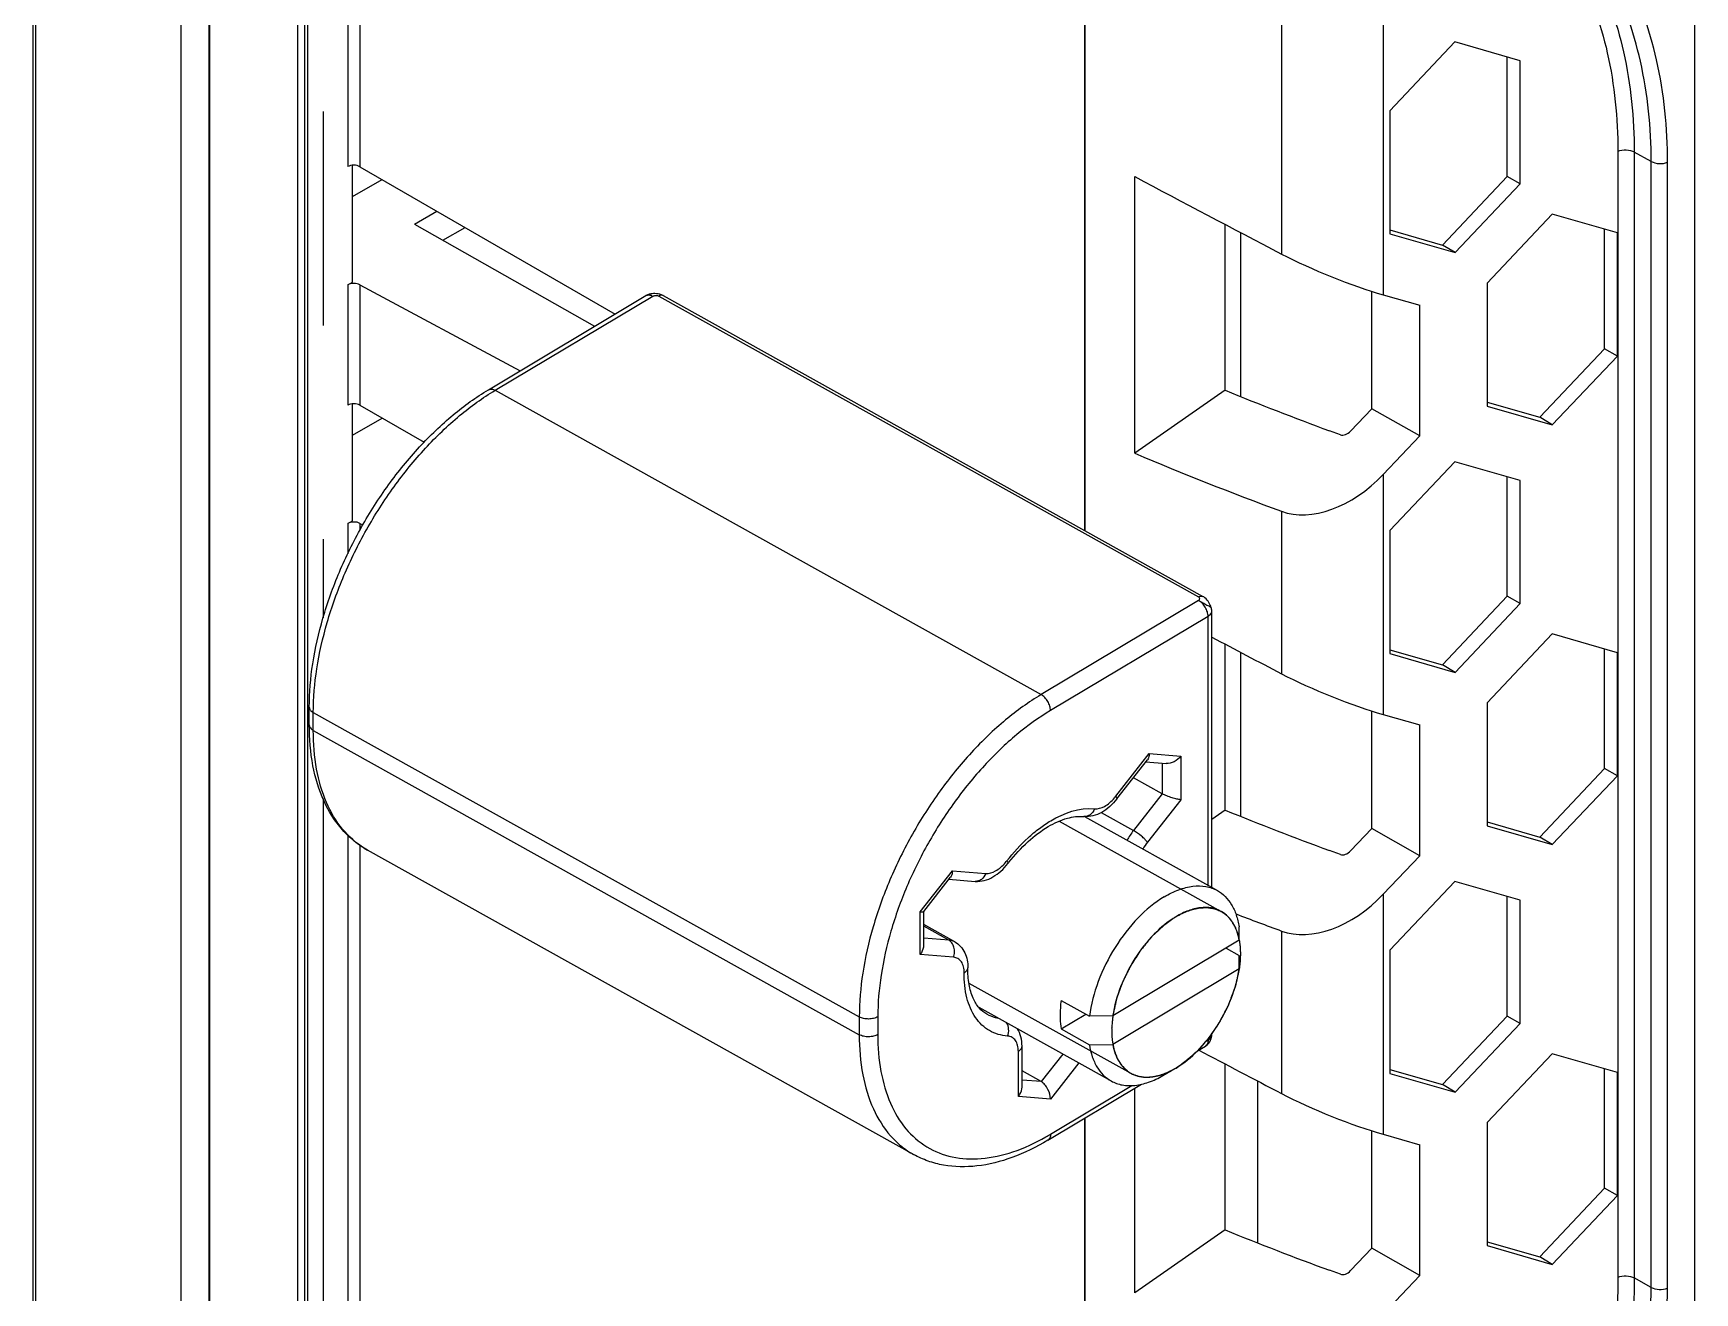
# Model space of a CAD drawing. Header units: millimetres. Extents: x 0 to 594, y 0 to 420.
# Drawn here: x 337.32 to 356.36, y 18.89 to 33.33 of the extents above; entities that cross this region are included whole.
import ezdxf

# ---------------------------------------------------------------- set-up
doc = ezdxf.new("R2010")
doc.units = ezdxf.units.MM
doc.header["$LTSCALE"] = 32.67
doc.linetypes.add('CENTER', pattern=[0.6, 0.375, -0.075, 0.075, -0.075])
doc.layers.get('0').update_dxf_attribs({"linetype": 'CONTINUOUS'})
for name, color, linetype in [('AUSFORMSCHRAEGEN', 7, 'CONTINUOUS'), ('KURVEN', 7, 'CONTINUOUS'), ('RUNDUNGEN', 7, 'CONTINUOUS')]:
    doc.layers.add(name, color=color, linetype=linetype)

msp = doc.modelspace()

# ---------------------------------------------------------------- linework, layer by layer
at = {"color": 7, "linetype": 'CONTINUOUS'}
for p, q in [((340.3475, 46.0778), (340.3475, 12.6014)), ((351.1589, 29.1661), (351.1589, 31.0467)), ((342.5349, 29.2449), (344.341, 30.3247)), ((342.6118, 29.2386), (344.4179, 30.3184)), ((344.4886, 30.3191), (350.675, 26.87)), ((344.5374, 30.3248), (344.519, 30.3334)), ((344.5373, 30.3248), (350.7237, 26.8757)), ((342.6118, 29.2386), (348.8701, 25.7494)), ((350.6762, 26.8292), (348.8701, 25.7494)), ((350.8262, 23.5384), (350.8262, 26.7067)), ((350.7841, 26.6466), (348.978, 25.5668)), ((350.7841, 23.5619), (350.7841, 26.6466)), ((351.1589, 24.3528), (351.1589, 26.2334)), ((340.4821, 25.4013), (340.4821, 25.6055)), ((340.5279, 25.339), (340.5279, 25.5432)), ((340.5279, 25.5432), (346.7861, 22.054)), ((340.5279, 25.339), (346.7861, 21.8498)), ((349.7284, 24.5855), (350.1106, 25.0733)), ((349.7386, 24.5531), (350.0907, 25.0026)), ((350.071, 24.9774), (350.3029, 24.9587)), ((350.1106, 25.0733), (350.4715, 25.0441)), ((350.2594, 24.9622), (350.2594, 24.6126)), ((350.4715, 25.0441), (350.4715, 24.544)), ((350.2594, 24.6126), (349.9294, 24.7966)), ((350.2594, 24.6126), (349.9294, 24.1914)), ((349.5603, 24.3972), (349.9294, 24.1914)), ((350.4715, 24.544), (350.0894, 24.0563)), ((349.3689, 24.3509), (350.8905, 23.5025)), ((347.4092, 20.4755), (341.1509, 23.9647)), ((347.4845, 23.2583), (347.8529, 23.7286)), ((347.5247, 23.2643), (347.8331, 23.6579)), ((347.8134, 23.6328), (348.115, 23.6084)), ((347.8529, 23.7286), (348.235, 23.6978)), ((347.4845, 22.7684), (347.4845, 23.2583)), ((347.5266, 22.8776), (347.5266, 23.2643)), ((347.8806, 22.9143), (347.5266, 23.1117)), ((347.8108, 22.9349), (347.5266, 23.0934)), ((347.8108, 22.9349), (347.5266, 22.9579)), ((351.1415, 22.9322), (349.6918, 22.0655)), ((347.8666, 22.7376), (347.4845, 22.7684)), ((350.9911, 22.8423), (351.1389, 22.7599)), ((351.1415, 22.6056), (349.6918, 21.7389)), ((348.155, 22.1654), (349.6731, 21.319)), ((349.0992, 22.2431), (349.4247, 22.0616)), ((346.7861, 22.054), (346.7861, 21.8498)), ((346.9982, 22.0561), (346.9982, 21.852)), ((349.0992, 21.9165), (349.3818, 22.0855)), ((349.0992, 21.9165), (349.4247, 21.735)), ((349.6918, 22.0655), (349.4247, 22.0616)), ((348.6516, 21.2495), (348.6516, 21.7191)), ((349.4247, 21.735), (349.6918, 21.7389)), ((350.6623, 21.6655), (350.7532, 21.7198)), ((350.7612, 21.7747), (350.7841, 21.7884)), ((350.7841, 21.7884), (350.7841, 21.8039)), ((350.8262, 21.8485), (350.8262, 21.8589)), ((348.6095, 21.1404), (348.6095, 21.6589)), ((349.1179, 21.6285), (348.8701, 21.3122)), ((349.3029, 21.5254), (348.978, 21.1106)), ((348.8701, 21.3122), (348.6516, 21.434)), ((350.2669, 21.3814), (350.404, 21.4606)), ((348.8701, 21.3122), (348.6516, 21.3298)), ((348.9471, 20.64), (350.0218, 21.2826)), ((348.978, 20.7086), (349.9107, 21.2662)), ((348.978, 21.1106), (348.6095, 21.1404))]:
    msp.add_line(p, q, dxfattribs=at)
at = {"color": 2, "linetype": 'CONTINUOUS'}
for p, q in [((349.0778, 24.2985), (350.9341, 23.2636)), ((348.0431, 22.4425), (349.8993, 21.4075)), ((350.404, 21.4606), (350.4167, 21.468))]:
    msp.add_line(p, q, dxfattribs=at)
at = {"color": 7, "linetype": 'CONTINUOUS'}
for points in [[(344.395, 30.3443), (344.3795, 30.3409), (344.378, 30.3405)], [(344.519, 30.3334), (344.499, 30.34), (344.4799, 30.3441), (344.4615, 30.3465), (344.4438, 30.3476), (344.4269, 30.3475), (344.4107, 30.3464), (344.395, 30.3443)], [(350.8204, 26.7479), (350.8157, 26.762), (350.8096, 26.7763), (350.8023, 26.7907), (350.7939, 26.8051), (350.7843, 26.8192), (350.7736, 26.833), (350.7618, 26.846), (350.7489, 26.858), (350.7349, 26.8688), (350.7235, 26.8758)]]:
    msp.add_lwpolyline(points, dxfattribs=at)
for centre, radius, start, end in [((344.4183, 30.195), 0.151, 105.51418, 120.81892), ((344.5216, 30.2966), 0.0323, 60.86924, 66.515), ((350.6757, 26.7067), 0.1505, 0.01744, 15.89142), ((340.5324, 25.4014), 0.0503, 180.01067, 181.91763), ((349.2878, 24.9305), 0.5596, 319.26012, 321.93395), ((350.6044, 23.6634), 0.857, 141.96502, 150.9368), ((350.5619, 23.6867), 0.5999, 141.96505, 150.93998), ((341.6217, 24.809), 0.9667, 238.22883, 240.85736), ((348.0365, 24.189), 0.561, 319.38262, 322.09109), ((350.2006, 22.4795), 2.1689, 141.59965, 142.08188), ((350.7681, 22.9658), 0.3409, 59.50139, 60.85451), ((316.0021, 22.4125), 35.1433, 0.8474, 1.09895), ((316.0021, 22.0859), 35.1433, 0.8474, 1.09895), ((350.6762, 21.8485), 0.15, 300.87306, 336.58234), ((350.0653, 21.7053), 0.3409, 239.50139, 240.85451), ((349.915, 22.307), 0.9775, 300.01898, 300.87522), ((347.6415, 22.9437), 2.6042, 299.5338, 300.87779)]:
    msp.add_arc(centre, radius, start, end, dxfattribs=at)
for points in [[(344.341, 30.3247), (344.3452, 30.3272), (344.3498, 30.3291), (344.3545, 30.3304)], [(344.3846, 30.331), (344.3902, 30.3299), (344.3957, 30.3283), (344.4011, 30.3263)], [(344.4011, 30.3263), (344.4069, 30.3241), (344.4125, 30.3214), (344.4179, 30.3184)], [(350.8138, 21.7889), (350.8219, 21.8076), (350.8262, 21.8283), (350.8262, 21.8486)]]:
    msp.add_open_spline(points, degree=3, dxfattribs=at)
for points, knots in [([(344.3545, 30.3304), (344.3568, 30.331), (344.3667, 30.333), (344.377, 30.3324), (344.3846, 30.331)], [0, 0, 0, 0, 0.237576, 1, 1, 1, 1]), ([(344.3786, 30.3407), (344.3784, 30.3406), (344.3801, 30.3397), (344.3811, 30.3389), (344.385, 30.337), (344.3917, 30.3335), (344.4032, 30.3272), (344.4126, 30.3216), (344.4179, 30.3184)], [0, 0, 0, 0, 0.0143746, 0.0634126, 0.1484619, 0.2670355, 0.5882184, 1, 1, 1, 1]), ([(344.4179, 30.3184), (344.4229, 30.3211), (344.4347, 30.3247), (344.4533, 30.3266), (344.4719, 30.3253), (344.4837, 30.3218), (344.4886, 30.3191)], [0, 0, 0, 0, 0.2333103, 0.5012654, 0.7683179, 1, 1, 1, 1]), ([(344.5345, 30.3262), (344.5279, 30.3291), (344.5111, 30.3302), (344.4961, 30.3236), (344.4886, 30.3191)], [0, 0, 0, 0, 0.4500555, 1, 1, 1, 1]), ([(340.4821, 25.6055), (340.4821, 25.772), (340.5117, 26.1174), (340.63, 26.6378), (340.8191, 27.1637), (341.072, 27.6765), (341.3796, 28.1577), (341.7309, 28.5901), (342.1136, 28.9581), (342.3929, 29.16), (342.5349, 29.2449)], [0, 0, 0, 0, 0.1152283, 0.2387721, 0.3683481, 0.5010127, 0.6335332, 0.7626905, 0.8855828, 1, 1, 1, 1]), ([(340.5279, 25.5432), (340.5279, 25.711), (340.5581, 26.0603), (340.6783, 26.5877), (340.8709, 27.1228), (341.1287, 27.6452), (341.4421, 28.1357), (341.7993, 28.5757), (342.1868, 28.9489), (342.4689, 29.1532), (342.6118, 29.2386)], [0, 0, 0, 0, 0.114381, 0.2378678, 0.3678365, 0.501097, 0.6342052, 0.7637287, 0.8865137, 1, 1, 1, 1]), ([(342.5349, 29.2449), (342.5452, 29.251), (342.5734, 29.2558), (342.599, 29.2457), (342.6118, 29.2386)], [0, 0, 0, 0, 0.4504222, 1, 1, 1, 1]), ([(350.675, 26.87), (350.683, 26.8748), (350.6989, 26.8818), (350.7169, 26.8794), (350.7235, 26.8758)], [0, 0, 0, 0, 0.5519914, 1, 1, 1, 1]), ([(350.6762, 26.8292), (350.6799, 26.8316), (350.686, 26.8376), (350.6894, 26.8499), (350.6855, 26.8622), (350.6789, 26.8678), (350.675, 26.87)], [0, 0, 0, 0, 0.2637251, 0.497469, 0.731143, 1, 1, 1, 1]), ([(350.7841, 26.6466), (350.7841, 26.6639), (350.7775, 26.7006), (350.7543, 26.7519), (350.7204, 26.797), (350.6915, 26.8207), (350.6762, 26.8292)], [0, 0, 0, 0, 0.2367018, 0.4989016, 0.7616998, 1, 1, 1, 1]), ([(350.6762, 26.8292), (350.6838, 26.8253), (350.6995, 26.8169), (350.7231, 26.8033), (350.7471, 26.7897), (350.7701, 26.7774), (350.7898, 26.7664), (350.8036, 26.7586), (350.8121, 26.7536), (350.8164, 26.7512), (350.8188, 26.7494), (350.8202, 26.7486), (350.8204, 26.7482)], [0, 0, 0, 0, 0.1545223, 0.3231189, 0.4941305, 0.6552464, 0.7948622, 0.9034895, 0.94356, 0.973022, 0.9917767, 1, 1, 1, 1]), ([(350.7841, 26.6466), (350.796, 26.6537), (350.8165, 26.6699), (350.8262, 26.6953), (350.8262, 26.7067)], [0, 0, 0, 0, 0.5493273, 1, 1, 1, 1]), ([(348.8701, 25.7494), (348.7272, 25.664), (348.4451, 25.4597), (348.0575, 25.0865), (347.7003, 24.6465), (347.387, 24.1561), (347.1292, 23.6336), (346.9366, 23.0985), (346.8163, 22.5711), (346.7861, 22.2218), (346.7861, 22.054)], [0, 0, 0, 0, 0.1134863, 0.2362713, 0.3657948, 0.498903, 0.6321635, 0.7621322, 0.885619, 1, 1, 1, 1]), ([(348.978, 25.5668), (348.978, 25.5841), (348.9714, 25.6208), (348.9482, 25.6721), (348.9143, 25.7173), (348.8854, 25.7409), (348.8701, 25.7494)], [0, 0, 0, 0, 0.2367018, 0.4989016, 0.7616997, 1, 1, 1, 1]), ([(340.4821, 25.6055), (340.4821, 25.5935), (340.4928, 25.5668), (340.515, 25.5504), (340.5279, 25.5432)], [0, 0, 0, 0, 0.4477165, 1, 1, 1, 1]), ([(348.978, 25.5668), (348.8422, 25.4856), (348.5742, 25.2916), (348.206, 24.9371), (347.8667, 24.519), (347.5691, 24.0531), (347.3241, 23.5567), (347.1411, 23.0484), (347.0269, 22.5473), (346.9982, 22.2155), (346.9982, 22.0561)], [0, 0, 0, 0, 0.1134862, 0.2362712, 0.3657948, 0.498903, 0.6321635, 0.7621322, 0.885619, 1, 1, 1, 1]), ([(341.1509, 23.9647), (341.097, 23.9948), (340.9934, 24.065), (340.8093, 24.2426), (340.6293, 24.5315), (340.5061, 24.9457), (340.4821, 25.245), (340.4821, 25.4013)], [0, 0, 0, 0, 0.1117696, 0.2249587, 0.4606673, 0.7172827, 1, 1, 1, 1]), ([(340.4821, 25.3997), (340.4825, 25.3879), (340.4936, 25.3621), (340.5152, 25.3461), (340.5279, 25.339)], [0, 0, 0, 0, 0.44837, 1, 1, 1, 1]), ([(341.1127, 23.9872), (341.0188, 24.0453), (340.844, 24.2016), (340.6593, 24.5189), (340.5494, 24.9078), (340.5279, 25.1903), (340.5279, 25.339)], [0, 0, 0, 0, 0.2159686, 0.4490548, 0.7091071, 1, 1, 1, 1]), ([(350.1106, 25.0733), (350.1106, 25.0663), (350.1092, 25.0417), (350.1015, 25.0164), (350.0905, 25.0023)], [0, 0, 0, 0, 0.2801429, 1, 1, 1, 1]), ([(350.4715, 25.0441), (350.4511, 25.0181), (350.4006, 24.9749), (350.3343, 24.9562), (350.3027, 24.9587)], [0, 0, 0, 0, 0.5103107, 1, 1, 1, 1]), ([(349.7284, 24.5855), (349.7309, 24.582), (349.7349, 24.5754), (349.7399, 24.5653), (349.7411, 24.5564), (349.7386, 24.5531)], [0, 0, 0, 0, 0.3632903, 0.648114, 1, 1, 1, 1]), ([(350.4715, 24.544), (350.4564, 24.5452), (350.4227, 24.5512), (350.3695, 24.5657), (350.3135, 24.586), (350.2765, 24.6031), (350.2594, 24.6126)], [0, 0, 0, 0, 0.2023288, 0.456699, 0.7375852, 1, 1, 1, 1]), ([(348.4791, 23.8444), (348.5524, 23.9385), (348.6707, 24.069), (348.8463, 24.2154), (349.0781, 24.3728), (349.3104, 24.4574), (349.4829, 24.4403)], [0, 0, 0, 0, 0.2973942, 0.4367232, 0.5680944, 1, 1, 1, 1]), ([(349.7386, 24.5531), (349.714, 24.5217), (349.661, 24.4643), (349.5687, 24.3966), (349.4673, 24.3542), (349.395, 24.3478), (349.3602, 24.3512)], [0, 0, 0, 0, 0.2683243, 0.5227039, 0.7645263, 1, 1, 1, 1]), ([(349.4829, 24.4403), (349.4726, 24.4139), (349.4472, 24.3774), (349.3985, 24.3526), (349.3725, 24.35), (349.3602, 24.3512)], [0, 0, 0, 0, 0.52792, 0.7694877, 1, 1, 1, 1]), ([(349.4829, 24.4403), (349.5215, 24.4365), (349.586, 24.4575), (349.6586, 24.5091), (349.6945, 24.5452), (349.7118, 24.5653)], [0, 0, 0, 0, 0.4348025, 0.7036282, 1, 1, 1, 1]), ([(348.5008, 23.8267), (348.5678, 23.9112), (348.7065, 24.0621), (348.9337, 24.2358), (349.1524, 24.3377), (349.2978, 24.3574), (349.3602, 24.3512)], [0, 0, 0, 0, 0.3107322, 0.5879132, 0.819291, 1, 1, 1, 1]), ([(350.0894, 24.0563), (350.0811, 24.0682), (350.0592, 24.0929), (350.0074, 24.1402), (349.962, 24.1732), (349.9294, 24.1914)], [0, 0, 0, 0, 0.2070007, 0.4679832, 1, 1, 1, 1]), ([(348.115, 23.6084), (348.1496, 23.6056), (348.2213, 23.6131), (348.3215, 23.6562), (348.4127, 23.7239), (348.4652, 23.7811), (348.4895, 23.8123)], [0, 0, 0, 0, 0.2353342, 0.4772533, 0.7317469, 1, 1, 1, 1]), ([(348.235, 23.6978), (348.2737, 23.6946), (348.3375, 23.7162), (348.4095, 23.7679), (348.4452, 23.8038), (348.4623, 23.8238)], [0, 0, 0, 0, 0.4356859, 0.7043209, 1, 1, 1, 1]), ([(348.4791, 23.8444), (348.4815, 23.8409), (348.4857, 23.8344), (348.4907, 23.8244), (348.492, 23.8155), (348.4895, 23.8123)], [0, 0, 0, 0, 0.3645795, 0.6499233, 1, 1, 1, 1]), ([(347.8529, 23.7286), (347.8529, 23.7217), (347.8516, 23.697), (347.8439, 23.6717), (347.8329, 23.6577)], [0, 0, 0, 0, 0.2801429, 1, 1, 1, 1]), ([(348.235, 23.6978), (348.2251, 23.6716), (348.2004, 23.6354), (348.1528, 23.6104), (348.1272, 23.6074), (348.115, 23.6084)], [0, 0, 0, 0, 0.5280284, 0.7695157, 1, 1, 1, 1]), ([(350.2818, 23.4314), (350.1716, 23.3655), (349.9609, 23.1891), (349.7055, 22.8564), (349.5151, 22.4733), (349.4419, 22.1974), (349.4247, 22.0616)], [0, 0, 0, 0, 0.2319472, 0.4896313, 0.7528551, 1, 1, 1, 1]), ([(350.2818, 23.4314), (350.335, 23.4632), (350.4409, 23.5157), (350.604, 23.5581), (350.7573, 23.557), (350.8501, 23.5251), (350.8905, 23.5025)], [0, 0, 0, 0, 0.2908455, 0.5503201, 0.7830693, 1, 1, 1, 1]), ([(350.8905, 23.5025), (350.9234, 23.4842), (350.9856, 23.4368), (351.0589, 23.3403), (351.1118, 23.2211), (351.1319, 23.133), (351.1389, 23.0865)], [0, 0, 0, 0, 0.225295, 0.4618056, 0.7183351, 1, 1, 1, 1]), ([(347.4845, 23.2583), (347.4932, 23.2576), (347.5066, 23.2571), (347.5218, 23.2606), (347.5249, 23.2646)], [0, 0, 0, 0, 0.6331394, 1, 1, 1, 1]), ([(350.9341, 23.2636), (350.8997, 23.2827), (350.8209, 23.3099), (350.6905, 23.3108), (350.5519, 23.2748), (350.4619, 23.2302), (350.4167, 23.2031)], [0, 0, 0, 0, 0.216932, 0.4496755, 0.7091607, 1, 1, 1, 1]), ([(351.1415, 22.9322), (351.135, 22.9685), (351.1173, 23.0372), (351.074, 23.1301), (351.0156, 23.2061), (350.9668, 23.2444), (350.9411, 23.2595)], [0, 0, 0, 0, 0.2793057, 0.5354789, 0.7730891, 1, 1, 1, 1]), ([(350.4167, 23.2031), (350.325, 23.1483), (350.1495, 23.0022), (349.9352, 22.7268), (349.7732, 22.4087), (349.7087, 22.179), (349.6918, 22.0655)], [0, 0, 0, 0, 0.2313259, 0.4881935, 0.7513486, 1, 1, 1, 1]), ([(347.4845, 22.7684), (347.4909, 22.7766), (347.5131, 22.8091), (347.5266, 22.8487), (347.5266, 22.8776)], [0, 0, 0, 0, 0.2647541, 1, 1, 1, 1]), ([(347.8802, 22.9145), (347.875, 22.9174), (347.8532, 22.9279), (347.829, 22.9335), (347.8108, 22.9349)], [0, 0, 0, 0, 0.2457049, 1, 1, 1, 1]), ([(347.8666, 22.7376), (347.8735, 22.7557), (347.8814, 22.7944), (347.8751, 22.8519), (347.8519, 22.9022), (347.8254, 22.9268), (347.8108, 22.9349)], [0, 0, 0, 0, 0.2637394, 0.5257824, 0.7731338, 1, 1, 1, 1]), ([(347.8806, 22.9143), (347.9056, 22.9003), (347.9512, 22.8639), (348.0156, 22.7662), (348.0308, 22.6764), (348.0303, 22.6181)], [0, 0, 0, 0, 0.2474949, 0.4950656, 1, 1, 1, 1]), ([(347.9882, 22.5594), (347.9884, 22.583), (347.9844, 22.627), (347.961, 22.6853), (347.9199, 22.7258), (347.8843, 22.7361), (347.8666, 22.7376)], [0, 0, 0, 0, 0.2970925, 0.5514118, 0.7764209, 1, 1, 1, 1]), ([(348.487, 21.8338), (348.45, 21.8366), (348.3774, 21.8493), (348.2763, 21.8925), (348.1879, 21.9585), (348.0867, 22.0784), (348.0033, 22.2832), (347.9872, 22.4631), (347.9882, 22.5594)], [0, 0, 0, 0, 0.1141679, 0.2246217, 0.335332, 0.4502279, 0.703623, 1, 1, 1, 1]), ([(347.9882, 22.5594), (348, 22.5663), (348.0203, 22.582), (348.0301, 22.6069), (348.0302, 22.6181)], [0, 0, 0, 0, 0.5502213, 1, 1, 1, 1]), ([(348.2492, 22.0842), (348.2161, 22.1027), (348.1516, 22.1569), (348.0814, 22.2763), (348.0375, 22.4347), (348.0296, 22.5538), (348.0303, 22.6181)], [0, 0, 0, 0, 0.188643, 0.4097284, 0.6796975, 1, 1, 1, 1]), ([(350.4167, 21.468), (350.5083, 21.5228), (350.6839, 21.6689), (350.8981, 21.9443), (351.0601, 22.2624), (351.1247, 22.4921), (351.1415, 22.6056)], [0, 0, 0, 0, 0.2313259, 0.4881935, 0.7513486, 1, 1, 1, 1]), ([(349.0992, 22.2431), (349.0955, 22.2144), (349.0849, 22.1059), (349.0872, 21.9957), (349.0992, 21.9165)], [0, 0, 0, 0, 0.2653218, 1, 1, 1, 1]), ([(346.9982, 22.0561), (346.9834, 22.0472), (346.9487, 22.0342), (346.8929, 22.0276), (346.8367, 22.0331), (346.8014, 22.0454), (346.7861, 22.054)], [0, 0, 0, 0, 0.2356449, 0.4977948, 0.7611441, 1, 1, 1, 1]), ([(348.3852, 22.0368), (348.3731, 22.0388), (348.326, 22.0488), (348.2806, 22.0667), (348.2493, 22.0842)], [0, 0, 0, 0, 0.2547661, 1, 1, 1, 1]), ([(348.487, 21.8338), (348.4964, 21.8588), (348.504, 21.9125), (348.4887, 21.9649), (348.4754, 21.9869)], [0, 0, 0, 0, 0.5089548, 1, 1, 1, 1]), ([(348.6516, 21.7191), (348.6516, 21.7545), (348.6441, 21.8244), (348.6169, 21.89), (348.5984, 21.9189)], [0, 0, 0, 0, 0.5077407, 1, 1, 1, 1]), ([(346.9982, 21.852), (346.9834, 21.8431), (346.9487, 21.8301), (346.8929, 21.8235), (346.8367, 21.829), (346.8014, 21.8413), (346.7861, 21.8498)], [0, 0, 0, 0, 0.2356449, 0.4977948, 0.7611441, 1, 1, 1, 1]), ([(346.7861, 21.8498), (346.7861, 21.6964), (346.8091, 21.4052), (346.9261, 21.0063), (347.0947, 20.7324), (347.2651, 20.5674), (347.3599, 20.503), (347.4092, 20.4755)], [0, 0, 0, 0, 0.2916147, 0.5512652, 0.7834227, 0.8927989, 1, 1, 1, 1]), ([(346.9982, 21.852), (346.9982, 21.71), (347.0189, 21.4403), (347.1244, 21.0693), (347.3019, 20.767), (347.549, 20.5488), (347.854, 20.4297), (348.198, 20.4145), (348.5654, 20.4982), (348.8047, 20.6096), (348.9252, 20.6779)], [0, 0, 0, 0, 0.147041, 0.2784088, 0.3961068, 0.5052101, 0.61337, 0.7285559, 0.8565375, 1, 1, 1, 1]), ([(348.6095, 21.6589), (348.6095, 21.6822), (348.6051, 21.7257), (348.5813, 21.783), (348.54, 21.8226), (348.5046, 21.8325), (348.487, 21.8338)], [0, 0, 0, 0, 0.2962505, 0.5500856, 0.7753745, 1, 1, 1, 1]), ([(348.6095, 21.6589), (348.6215, 21.6661), (348.6419, 21.6823), (348.6516, 21.7077), (348.6516, 21.7191)], [0, 0, 0, 0, 0.5493527, 1, 1, 1, 1]), ([(349.4247, 21.735), (349.4316, 21.6885), (349.4518, 21.6004), (349.5046, 21.4812), (349.5779, 21.3848), (349.6402, 21.3373), (349.6731, 21.319)], [0, 0, 0, 0, 0.2816649, 0.5381944, 0.774705, 1, 1, 1, 1]), ([(349.6918, 21.7389), (349.6983, 21.7027), (349.716, 21.634), (349.7593, 21.541), (349.8177, 21.465), (349.8665, 21.4267), (349.8922, 21.4116)], [0, 0, 0, 0, 0.2793057, 0.5354789, 0.7730891, 1, 1, 1, 1]), ([(350.7841, 21.7884), (350.7841, 21.7742), (350.7805, 21.7476), (350.7632, 21.7258), (350.7532, 21.7198)], [0, 0, 0, 0, 0.5481281, 1, 1, 1, 1]), ([(350.7841, 21.7884), (350.796, 21.7955), (350.8165, 21.8117), (350.8262, 21.8371), (350.8262, 21.8485)], [0, 0, 0, 0, 0.5493277, 1, 1, 1, 1]), ([(349.6731, 21.319), (349.7126, 21.297), (349.8029, 21.2654), (349.9523, 21.2628), (350.1113, 21.3018), (350.2148, 21.3513), (350.2669, 21.3814)], [0, 0, 0, 0, 0.2179083, 0.4510682, 0.7101568, 1, 1, 1, 1]), ([(349.8992, 21.4076), (349.9242, 21.3936), (349.979, 21.3717), (350.1031, 21.3543), (350.2001, 21.3734), (350.2626, 21.395)], [0, 0, 0, 0, 0.2297201, 0.4687031, 1, 1, 1, 1]), ([(350.2626, 21.395), (350.2743, 21.3991), (350.3231, 21.4175), (350.3698, 21.4408), (350.4041, 21.4606)], [0, 0, 0, 0, 0.2398511, 1, 1, 1, 1]), ([(348.6095, 21.1404), (348.616, 21.1486), (348.6381, 21.181), (348.6516, 21.2206), (348.6516, 21.2496)], [0, 0, 0, 0, 0.2647541, 1, 1, 1, 1]), ([(348.978, 21.1106), (348.978, 21.1493), (348.9607, 21.2094), (348.9175, 21.2755), (348.8868, 21.3029), (348.8701, 21.3122)], [0, 0, 0, 0, 0.490904, 0.7571535, 1, 1, 1, 1]), ([(348.9471, 20.64), (348.8167, 20.5621), (348.5549, 20.4327), (348.1473, 20.3281), (347.8154, 20.3326), (347.5736, 20.3958), (347.462, 20.4461), (347.4092, 20.4755)], [0, 0, 0, 0, 0.2818009, 0.5381308, 0.7742377, 0.8878011, 1, 1, 1, 1]), ([(348.978, 20.7086), (348.978, 20.6944), (348.9744, 20.6678), (348.9571, 20.646), (348.9471, 20.64)], [0, 0, 0, 0, 0.5481281, 1, 1, 1, 1])]:
    msp.add_open_spline(points, degree=3, knots=knots, dxfattribs=at)
at = {"color": 2, "linetype": 'CONTINUOUS'}
for points, knots in [([(350.4167, 23.2031), (350.4282, 23.2091), (350.4456, 23.2182), (350.4687, 23.2304), (350.4832, 23.2379), (350.4947, 23.244), (350.5019, 23.2477), (350.507, 23.2505), (350.5099, 23.2519), (350.5127, 23.2529), (350.5163, 23.2542), (350.5248, 23.2574), (350.5376, 23.2622), (350.5547, 23.2686), (350.5718, 23.2749), (350.5846, 23.2797), (350.5931, 23.2829), (350.5967, 23.2842), (350.5995, 23.2854), (350.6023, 23.2861), (350.6071, 23.287), (350.614, 23.2886), (350.625, 23.2909), (350.6388, 23.2939), (350.6526, 23.2969), (350.6636, 23.2993), (350.6718, 23.301), (350.6787, 23.3025), (350.6836, 23.3036), (350.6863, 23.3041), (350.6884, 23.3047), (350.6903, 23.3047), (350.693, 23.3048), (350.6975, 23.305), (350.7041, 23.3053), (350.712, 23.3057), (350.7224, 23.3061), (350.7355, 23.3067), (350.7486, 23.3073), (350.7591, 23.3078), (350.7657, 23.308), (350.7703, 23.3083), (350.7729, 23.3083), (350.7753, 23.3079), (350.7784, 23.3075), (350.7857, 23.3064), (350.7967, 23.3047), (350.8114, 23.3026), (350.8236, 23.3008), (350.8334, 23.2993), (350.8395, 23.2984), (350.8444, 23.2977), (350.8474, 23.2972), (350.8499, 23.2969), (350.8522, 23.2962), (350.8561, 23.2947), (350.8617, 23.2926), (350.8706, 23.2892), (350.8817, 23.2851), (350.8996, 23.2784), (350.913, 23.2734), (350.9219, 23.27)], [0, 0, 0, 0, 0.0625, 0.09375, 0.125, 0.140625, 0.15625, 0.1640625, 0.1679688, 0.171875, 0.1796875, 0.1875, 0.21875, 0.25, 0.28125, 0.3125, 0.3203125, 0.328125, 0.3320312, 0.3359375, 0.34375, 0.359375, 0.375, 0.40625, 0.4375, 0.453125, 0.46875, 0.484375, 0.4921875, 0.4960938, 0.5, 0.5039062, 0.5078125, 0.515625, 0.53125, 0.546875, 0.5625, 0.59375, 0.625, 0.640625, 0.65625, 0.6640625, 0.6679688, 0.671875, 0.6796875, 0.6875, 0.71875, 0.75, 0.78125, 0.796875, 0.8125, 0.8203125, 0.828125, 0.8320312, 0.8359375, 0.84375, 0.859375, 0.875, 0.90625, 0.9375, 1, 1, 1, 1]), ([(350.9219, 23.27), (350.9284, 23.266), (350.9381, 23.2599), (350.951, 23.2519), (350.9591, 23.2468), (350.9656, 23.2428), (350.9696, 23.2402), (350.9729, 23.2383), (350.9752, 23.2364), (350.9774, 23.2344), (350.9819, 23.2303), (350.9886, 23.2243), (350.9975, 23.2162), (351.0064, 23.2081), (351.0131, 23.202), (351.0175, 23.198), (351.0198, 23.196), (351.022, 23.1939), (351.0244, 23.1905), (351.0277, 23.1864), (351.0353, 23.1765), (351.0443, 23.1651), (351.0532, 23.1536), (351.0577, 23.1478), (351.0603, 23.1445), (351.0623, 23.1422), (351.0638, 23.1392), (351.0659, 23.1354), (351.0696, 23.1286), (351.077, 23.1152), (351.0844, 23.1018), (351.0908, 23.0903), (351.0934, 23.0855), (351.0956, 23.0817), (351.0969, 23.0786), (351.0981, 23.0753), (351.1006, 23.0688), (351.1043, 23.059), (351.1093, 23.046), (351.1142, 23.0329), (351.118, 23.0231), (351.1204, 23.0166), (351.1217, 23.0134), (351.1228, 23.01), (351.1239, 23.005), (351.1255, 22.9989), (351.1278, 22.989), (351.1308, 22.9766), (351.1356, 22.9569), (351.1392, 22.9421), (351.1415, 22.9322)], [0, 0, 0, 0, 0.0625, 0.09375, 0.125, 0.140625, 0.15625, 0.1640625, 0.171875, 0.1796875, 0.1875, 0.21875, 0.25, 0.28125, 0.3125, 0.3203125, 0.328125, 0.3359375, 0.34375, 0.359375, 0.375, 0.4375, 0.46875, 0.484375, 0.4921875, 0.5, 0.5078125, 0.515625, 0.53125, 0.5625, 0.625, 0.640625, 0.65625, 0.6640625, 0.671875, 0.6796875, 0.6875, 0.71875, 0.75, 0.78125, 0.8125, 0.8203125, 0.828125, 0.8359375, 0.84375, 0.859375, 0.875, 0.90625, 0.9375, 1, 1, 1, 1]), ([(350.4167, 23.2031), (350.4062, 23.1956), (350.3853, 23.1807), (350.3539, 23.1584), (350.3278, 23.1397), (350.3095, 23.1267), (350.2991, 23.1192), (350.2912, 23.1136), (350.2847, 23.109), (350.2795, 23.1053), (350.2762, 23.1029), (350.2736, 23.1012), (350.271, 23.0987), (350.2665, 23.0944), (350.2576, 23.0858), (350.2448, 23.0737), (350.2244, 23.0541), (350.2039, 23.0346), (350.1834, 23.015), (350.1681, 23.0004), (350.1553, 22.9882), (350.1451, 22.9784), (350.1387, 22.9722), (350.1335, 22.9676), (350.1301, 22.9632), (350.1266, 22.959), (350.1196, 22.9504), (350.1092, 22.9377), (350.0953, 22.9206), (350.0768, 22.8979), (350.0583, 22.8751), (350.0398, 22.8524), (350.0282, 22.8382), (350.019, 22.8268), (350.0121, 22.8182), (350.0061, 22.8114), (350.0021, 22.8047), (349.998, 22.7983), (349.9928, 22.7902), (349.9846, 22.7773), (349.9743, 22.7611), (349.9619, 22.7418), (349.9454, 22.7159), (349.9289, 22.6901), (349.9145, 22.6674), (349.9062, 22.6545), (349.901, 22.6464), (349.897, 22.64), (349.8927, 22.6336), (349.8887, 22.625), (349.8837, 22.6149), (349.8771, 22.6014), (349.8688, 22.5844), (349.8555, 22.5574), (349.8422, 22.5303), (349.8289, 22.5032), (349.819, 22.4829), (349.8115, 22.4677), (349.8065, 22.4575), (349.8041, 22.4525), (349.8015, 22.4474), (349.7992, 22.4403), (349.796, 22.4315), (349.791, 22.4174), (349.7848, 22.3998), (349.7773, 22.3786), (349.7672, 22.3504), (349.7572, 22.3223), (349.7472, 22.2941), (349.741, 22.2764), (349.7366, 22.2641), (349.7344, 22.2579), (349.7331, 22.2544), (349.7325, 22.251), (349.7315, 22.2467), (349.73, 22.2398), (349.7281, 22.2311), (349.7258, 22.2208), (349.7228, 22.207), (349.7175, 22.1828), (349.7099, 22.1483), (349.7009, 22.1069), (349.6948, 22.0793), (349.6918, 22.0655)], [0, 0, 0, 0, 0.03125, 0.0625, 0.09375, 0.109375, 0.1171875, 0.125, 0.1328125, 0.1367188, 0.140625, 0.1425781, 0.1445312, 0.1484375, 0.15625, 0.171875, 0.1875, 0.21875, 0.234375, 0.25, 0.265625, 0.2734375, 0.28125, 0.2851562, 0.2890625, 0.2929688, 0.296875, 0.3125, 0.328125, 0.34375, 0.375, 0.390625, 0.40625, 0.4140625, 0.421875, 0.4296875, 0.4335938, 0.4375, 0.4453125, 0.453125, 0.46875, 0.484375, 0.5, 0.53125, 0.546875, 0.5546875, 0.5625, 0.5664062, 0.5703125, 0.578125, 0.5859375, 0.59375, 0.609375, 0.625, 0.65625, 0.671875, 0.6875, 0.703125, 0.7070312, 0.7109375, 0.7148438, 0.71875, 0.7265625, 0.734375, 0.75, 0.765625, 0.78125, 0.8125, 0.828125, 0.84375, 0.8515625, 0.8554688, 0.8574219, 0.859375, 0.8632812, 0.8671875, 0.875, 0.8828125, 0.890625, 0.90625, 0.9375, 0.96875, 1, 1, 1, 1]), ([(351.1415, 22.9322), (351.1425, 22.9261), (351.1443, 22.9137), (351.1465, 22.8982), (351.1482, 22.8874), (351.149, 22.8812), (351.1497, 22.8714), (351.1511, 22.857), (351.1522, 22.8424), (351.1531, 22.8328), (351.1534, 22.8262), (351.1537, 22.8144), (351.1541, 22.801), (351.1544, 22.7893), (351.1546, 22.7826), (351.1548, 22.7776), (351.1546, 22.7724), (351.1544, 22.7655), (351.1541, 22.7534), (351.1537, 22.7395), (351.1535, 22.7275), (351.1532, 22.7205), (351.1523, 22.7098), (351.1514, 22.6974), (351.1504, 22.6832), (351.1496, 22.6743), (351.1492, 22.6672), (351.1483, 22.6598), (351.1467, 22.6467), (351.1444, 22.6281), (351.1425, 22.6132), (351.1416, 22.6057)], [0, 0, 0, 0, 0.0625, 0.125, 0.15625, 0.171875, 0.1875, 0.25, 0.3125, 0.328125, 0.34375, 0.375, 0.4375, 0.46875, 0.484375, 0.5, 0.515625, 0.53125, 0.5625, 0.625, 0.65625, 0.671875, 0.6875, 0.75, 0.78125, 0.8125, 0.828125, 0.84375, 0.875, 0.9375, 1, 1, 1, 1]), ([(351.1416, 22.6057), (351.1358, 22.5802), (351.1273, 22.542), (351.1173, 22.4975), (351.1116, 22.472), (351.1073, 22.4529), (351.103, 22.4338), (351.0998, 22.4195), (351.0976, 22.41), (351.0967, 22.406), (351.0961, 22.4028), (351.095, 22.3996), (351.0928, 22.3939), (351.0899, 22.3859), (351.0851, 22.3729), (351.0791, 22.3568), (351.0696, 22.3309), (351.0576, 22.2987), (351.0457, 22.2664), (351.0362, 22.2405), (351.0302, 22.2244), (351.0254, 22.2114), (351.0224, 22.2034), (351.0204, 22.1977), (351.0191, 22.1945), (351.0173, 22.1913), (351.0153, 22.1873), (351.0104, 22.1778), (351.003, 22.1635), (350.9931, 22.1444), (350.9832, 22.1253), (350.97, 22.0999), (350.9568, 22.0744), (350.9436, 22.049), (350.9354, 22.0331), (350.9288, 22.0204), (350.9238, 22.0108), (350.9197, 22.0029), (350.9168, 21.9973), (350.9151, 21.9942), (350.914, 21.9917), (350.9124, 21.9896), (350.9105, 21.9867), (350.907, 21.9817), (350.9021, 21.9744), (350.8961, 21.9658), (350.8882, 21.9542), (350.8783, 21.9398), (350.8625, 21.9167), (350.8467, 21.8936), (350.8309, 21.8706), (350.819, 21.8533), (350.8072, 21.8359), (350.7983, 21.823), (350.7924, 21.8143), (350.7899, 21.8107), (350.788, 21.8078), (350.7858, 21.8052), (350.7818, 21.8008), (350.7762, 21.7945), (350.7673, 21.7845), (350.7561, 21.7719), (350.7382, 21.7518), (350.7158, 21.7267), (350.6934, 21.7016), (350.6755, 21.6815), (350.6643, 21.6689), (350.6554, 21.6589), (350.6498, 21.6526), (350.6459, 21.6482), (350.6436, 21.6457), (350.6411, 21.6438), (350.6381, 21.6411), (350.6307, 21.635), (350.6197, 21.6257), (350.6049, 21.6133), (350.5902, 21.6009), (350.5706, 21.5844), (350.5363, 21.5555), (350.5069, 21.5307), (350.4872, 21.5142)], [0, 0, 0, 0, 0.0625, 0.09375, 0.109375, 0.125, 0.140625, 0.15625, 0.1601562, 0.1640625, 0.1660156, 0.1679688, 0.171875, 0.1796875, 0.1875, 0.203125, 0.21875, 0.25, 0.28125, 0.296875, 0.3125, 0.3203125, 0.328125, 0.3320312, 0.3339844, 0.3359375, 0.3398438, 0.34375, 0.359375, 0.375, 0.390625, 0.40625, 0.4375, 0.453125, 0.46875, 0.4765625, 0.484375, 0.4921875, 0.4960938, 0.4980469, 0.5, 0.5019531, 0.5039062, 0.5078125, 0.515625, 0.5234375, 0.53125, 0.546875, 0.5625, 0.59375, 0.609375, 0.625, 0.640625, 0.65625, 0.6601562, 0.6640625, 0.6660156, 0.6679688, 0.671875, 0.6796875, 0.6875, 0.703125, 0.71875, 0.75, 0.78125, 0.796875, 0.8125, 0.8203125, 0.828125, 0.8320312, 0.8339844, 0.8359375, 0.8398438, 0.84375, 0.859375, 0.875, 0.890625, 0.90625, 0.9375, 1, 1, 1, 1]), ([(349.6918, 22.0655), (349.6902, 22.048), (349.6878, 22.0218), (349.6846, 21.9868), (349.6826, 21.965), (349.681, 21.9475), (349.6801, 21.9366), (349.6793, 21.9289), (349.679, 21.9246), (349.6793, 21.9205), (349.6794, 21.9154), (349.6797, 21.9073), (349.6801, 21.8971), (349.6807, 21.8808), (349.6814, 21.8605), (349.6821, 21.8402), (349.6827, 21.8239), (349.6831, 21.8137), (349.6833, 21.8056), (349.6836, 21.8005), (349.6836, 21.7964), (349.684, 21.7935), (349.6846, 21.7908), (349.6856, 21.7853), (349.6871, 21.777), (349.6892, 21.766), (349.6912, 21.755), (349.694, 21.7403), (349.6967, 21.7256), (349.6994, 21.7109), (349.7015, 21.6999), (349.7032, 21.6907), (349.7044, 21.6843), (349.7051, 21.6807), (349.7055, 21.6778), (349.7065, 21.6755), (349.7077, 21.6723), (349.7098, 21.6667), (349.7128, 21.6587), (349.7165, 21.6492), (349.7213, 21.6364), (349.7261, 21.6237), (349.731, 21.6109), (349.7346, 21.6014), (349.7382, 21.5918), (349.7409, 21.5846), (349.7427, 21.5798), (349.7436, 21.5774), (349.7446, 21.5751), (349.7464, 21.5726), (349.7485, 21.5693), (349.7519, 21.564), (349.7562, 21.5574), (349.763, 21.5469), (349.7715, 21.5338), (349.78, 21.5206), (349.7868, 21.5101), (349.7911, 21.5036), (349.7945, 21.4983), (349.7966, 21.495), (349.7981, 21.4927), (349.799, 21.4914), (349.8001, 21.4905), (349.8014, 21.4892), (349.8047, 21.4862), (349.8096, 21.4816), (349.8161, 21.4756), (349.8226, 21.4695), (349.8313, 21.4614), (349.8465, 21.4473), (349.8595, 21.4352), (349.8682, 21.4271)], [0, 0, 0, 0, 0.0625, 0.09375, 0.125, 0.140625, 0.15625, 0.1640625, 0.1679688, 0.171875, 0.1796875, 0.1875, 0.203125, 0.21875, 0.25, 0.28125, 0.296875, 0.3125, 0.3203125, 0.328125, 0.3320312, 0.3359375, 0.3398438, 0.34375, 0.359375, 0.375, 0.390625, 0.40625, 0.4375, 0.453125, 0.46875, 0.484375, 0.4921875, 0.4960938, 0.5, 0.5039062, 0.5078125, 0.515625, 0.53125, 0.546875, 0.5625, 0.59375, 0.609375, 0.625, 0.640625, 0.65625, 0.6601562, 0.6640625, 0.6679688, 0.671875, 0.6796875, 0.6875, 0.703125, 0.71875, 0.75, 0.78125, 0.796875, 0.8125, 0.8203125, 0.828125, 0.8320312, 0.8339844, 0.8359375, 0.8398438, 0.84375, 0.859375, 0.875, 0.890625, 0.90625, 0.9375, 1, 1, 1, 1]), ([(349.8682, 21.4271), (349.8688, 21.4267), (349.8701, 21.4258), (349.8718, 21.4246), (349.873, 21.4238), (349.8747, 21.4227), (349.8778, 21.4206), (349.8822, 21.4177), (349.8875, 21.4144), (349.8929, 21.4112), (349.8975, 21.4085), (349.9007, 21.4068), (349.9026, 21.4057), (349.9051, 21.4044), (349.9079, 21.4029), (349.9103, 21.4017), (349.9114, 21.4011)], [0, 0, 0, 0, 0.0625, 0.125, 0.15625, 0.1875, 0.25, 0.375, 0.5, 0.625, 0.75, 0.8125, 0.84375, 0.875, 0.9375, 1, 1, 1, 1]), ([(349.9114, 21.4011), (349.9201, 21.3978), (349.9331, 21.3929), (349.9504, 21.3863), (349.9613, 21.3823), (349.9699, 21.379), (349.9753, 21.377), (349.9791, 21.3755), (349.9813, 21.3747), (349.9837, 21.3745), (349.9867, 21.3739), (349.9938, 21.3729), (350.0044, 21.3712), (350.0187, 21.3689), (350.0329, 21.3667), (350.0436, 21.3651), (350.0507, 21.3639), (350.0536, 21.3635), (350.056, 21.363), (350.0585, 21.363), (350.0629, 21.3632), (350.0693, 21.3634), (350.0794, 21.3637), (350.0921, 21.3641), (350.1048, 21.3645), (350.115, 21.3649), (350.1226, 21.3651), (350.1289, 21.3653), (350.1333, 21.3655), (350.1359, 21.3656), (350.1378, 21.3655), (350.1398, 21.366), (350.1425, 21.3665), (350.1471, 21.3675), (350.1538, 21.3688), (350.1618, 21.3704), (350.1725, 21.3725), (350.1858, 21.3752), (350.1991, 21.3779), (350.2098, 21.38), (350.2165, 21.3814), (350.2211, 21.3822), (350.2238, 21.3829), (350.2266, 21.3839), (350.23, 21.3851), (350.2383, 21.3881), (350.2507, 21.3925), (350.2673, 21.3983), (350.2838, 21.4042), (350.2962, 21.4086), (350.3045, 21.4115), (350.308, 21.4128), (350.3107, 21.4137), (350.3136, 21.415), (350.3186, 21.4176), (350.3259, 21.4212), (350.3374, 21.4271), (350.3519, 21.4344), (350.3751, 21.446), (350.3924, 21.4548), (350.404, 21.4606)], [0, 0, 0, 0, 0.0625, 0.09375, 0.125, 0.140625, 0.15625, 0.1640625, 0.1679688, 0.171875, 0.1796875, 0.1875, 0.21875, 0.25, 0.28125, 0.3125, 0.3203125, 0.328125, 0.3320312, 0.3359375, 0.34375, 0.359375, 0.375, 0.40625, 0.4375, 0.453125, 0.46875, 0.484375, 0.4921875, 0.4960938, 0.5, 0.5039062, 0.5078125, 0.515625, 0.53125, 0.546875, 0.5625, 0.59375, 0.625, 0.640625, 0.65625, 0.6640625, 0.6679688, 0.671875, 0.6796875, 0.6875, 0.71875, 0.75, 0.78125, 0.8125, 0.8203125, 0.828125, 0.8320312, 0.8359375, 0.84375, 0.859375, 0.875, 0.90625, 0.9375, 1, 1, 1, 1]), ([(350.4872, 21.5142), (350.486, 21.5133), (350.4834, 21.5115), (350.4802, 21.5092), (350.478, 21.5077), (350.4766, 21.5067), (350.4749, 21.5056), (350.473, 21.5042), (350.4705, 21.5026), (350.4681, 21.5009), (350.4662, 21.4996), (350.4645, 21.4984), (350.4631, 21.4975), (350.4609, 21.4961), (350.4584, 21.4944), (350.4557, 21.4926), (350.454, 21.4914), (350.4514, 21.4898), (350.4482, 21.4877), (350.445, 21.4856), (350.4421, 21.4838), (350.4406, 21.4828), (350.4394, 21.482), (350.4377, 21.481), (350.4358, 21.4798), (350.4339, 21.4786), (350.4322, 21.4775), (350.431, 21.4768), (350.4294, 21.4758), (350.4263, 21.4739), (350.4219, 21.4712), (350.4184, 21.4691), (350.4167, 21.468)], [0, 0, 0, 0, 0.0625, 0.125, 0.15625, 0.171875, 0.1875, 0.21875, 0.25, 0.28125, 0.3125, 0.328125, 0.34375, 0.375, 0.4375, 0.46875, 0.5, 0.53125, 0.5625, 0.625, 0.65625, 0.671875, 0.6875, 0.71875, 0.75, 0.78125, 0.8125, 0.828125, 0.84375, 0.875, 0.9375, 1, 1, 1, 1])]:
    msp.add_open_spline(points, degree=3, knots=knots, dxfattribs=at)
at = {"layer": 'AUSFORMSCHRAEGEN', "color": 7, "linetype": 'CONTINUOUS'}
for p, q in [((339.0141, 9.8763), (339.0141, 47.4353)), ((349.3733, 40.2297), (349.3733, 27.6286)), ((351.6265, 36.7547), (351.6265, 30.8017)), ((352.7919, 36.0041), (352.7919, 30.3341)), ((353.6142, 33.2331), (352.8691, 32.444)), ((354.3598, 33.0177), (353.6142, 33.2331)), ((354.2126, 31.6898), (354.2126, 33.0602)), ((354.3598, 31.6062), (354.3598, 33.0177)), ((352.8691, 32.444), (352.8691, 31.0325)), ((349.9434, 28.5171), (349.9434, 31.6888)), ((353.4704, 30.904), (354.2126, 31.6898)), ((354.3598, 31.6062), (354.2126, 31.6898)), ((353.6147, 30.8172), (354.3598, 31.6062)), ((341.6866, 31.1446), (341.9445, 31.2935)), ((354.7299, 31.258), (353.9847, 30.469)), ((355.4755, 31.0427), (354.7299, 31.258)), ((341.6866, 31.1446), (343.7526, 29.9729)), ((342.0141, 30.9589), (342.269, 31.1061)), ((350.9787, 29.2389), (350.9787, 31.1413)), ((352.8691, 31.0777), (353.4704, 30.904)), ((355.3282, 29.7148), (355.3282, 31.0852)), ((352.8691, 31.0325), (353.6147, 30.8172)), ((353.6147, 30.8172), (353.4704, 30.904)), ((355.4755, 29.6312), (355.4755, 31.0427)), ((352.6615, 29.0282), (352.6615, 30.3737)), ((352.7919, 30.3341), (353.2103, 30.2144)), ((353.9847, 30.469), (353.9847, 29.0575)), ((353.2103, 28.7151), (353.2103, 30.2144)), ((354.5861, 28.9289), (355.3282, 29.7148)), ((355.4755, 29.6312), (355.3282, 29.7148)), ((354.7303, 28.8421), (355.4755, 29.6312)), ((350.9787, 29.2389), (349.9434, 28.5171)), ((352.4182, 28.7713), (352.6615, 29.0282)), ((353.2103, 28.7151), (352.6615, 29.0282)), ((353.9847, 29.1026), (354.5861, 28.9289)), ((353.9847, 29.0575), (354.7303, 28.8421)), ((352.3018, 28.7291), (352.176, 28.7749)), ((354.7303, 28.8421), (354.5861, 28.9289)), ((352.7919, 28.2732), (353.2103, 28.7151)), ((353.6142, 28.4198), (352.8691, 27.6307)), ((354.3598, 28.2044), (353.6142, 28.4198)), ((352.7919, 28.2732), (352.7919, 25.5208)), ((354.2126, 26.8765), (354.2126, 28.247)), ((354.3598, 26.7929), (354.3598, 28.2044)), ((351.6265, 27.8517), (351.6265, 25.9885)), ((352.8691, 27.6307), (352.8691, 26.2192)), ((353.4704, 26.0907), (354.2126, 26.8765)), ((354.3598, 26.7929), (354.2126, 26.8765)), ((353.6147, 26.0039), (354.3598, 26.7929)), ((350.9787, 24.4256), (350.9787, 26.3281)), ((354.7299, 26.4448), (353.9847, 25.6557)), ((355.4755, 26.2294), (354.7299, 26.4448)), ((352.8691, 26.2644), (353.4704, 26.0907)), ((352.8691, 26.2192), (353.6147, 26.0039)), ((355.3282, 24.9015), (355.3282, 26.2719)), ((355.4755, 24.8179), (355.4755, 26.2294)), ((353.6147, 26.0039), (353.4704, 26.0907)), ((352.6615, 24.215), (352.6615, 25.5604)), ((353.9847, 25.6557), (353.9847, 24.2442)), ((352.7919, 25.5208), (353.2103, 25.4011)), ((353.2103, 23.9018), (353.2103, 25.4011)), ((354.5861, 24.1157), (355.3282, 24.9015)), ((354.7303, 24.0289), (355.4755, 24.8179)), ((355.4755, 24.8179), (355.3282, 24.9015)), ((350.9787, 24.4256), (350.8262, 24.3193)), ((352.4182, 23.958), (352.6615, 24.215)), ((353.2103, 23.9018), (352.6615, 24.215)), ((353.9847, 24.2894), (354.5861, 24.1157)), ((353.9847, 24.2442), (354.7303, 24.0289)), ((354.7303, 24.0289), (354.5861, 24.1157)), ((352.3018, 23.9158), (352.176, 23.9617)), ((352.7919, 23.46), (353.2103, 23.9018)), ((352.7919, 23.46), (352.7919, 20.7075)), ((353.6142, 23.6065), (352.8691, 22.8175)), ((354.3598, 23.3912), (353.6142, 23.6065)), ((354.2126, 22.0633), (354.2126, 23.4337)), ((354.3598, 21.9797), (354.3598, 23.3912)), ((351.6265, 23.0385), (351.6265, 21.1752)), ((352.8691, 22.8175), (352.8691, 21.406)), ((353.4704, 21.2774), (354.2126, 22.0633)), ((353.6147, 21.1906), (354.3598, 21.9797)), ((354.3598, 21.9797), (354.2126, 22.0633)), ((354.7299, 21.6315), (353.9847, 20.8424)), ((355.4755, 21.4161), (354.7299, 21.6315)), ((350.9787, 19.6124), (350.9787, 21.5148)), ((352.8691, 21.4511), (353.4704, 21.2774)), ((352.8691, 21.406), (353.6147, 21.1906)), ((355.3282, 20.0883), (355.3282, 21.4587)), ((355.4755, 20.0046), (355.4755, 21.4161)), ((349.9434, 18.8906), (349.9434, 21.2357)), ((353.6147, 21.1906), (353.4704, 21.2774)), ((349.3733, 20.8948), (349.3733, 10.8969)), ((353.9847, 20.8424), (353.9847, 19.4309)), ((352.6615, 19.4017), (352.6615, 20.7471)), ((352.7919, 20.7075), (353.2103, 20.5879)), ((353.2103, 19.0885), (353.2103, 20.5879)), ((354.5861, 19.3024), (355.3282, 20.0883)), ((354.7303, 19.2156), (355.4755, 20.0046)), ((355.4755, 20.0046), (355.3282, 20.0883)), ((350.9787, 19.6124), (349.9434, 18.8906)), ((353.9847, 19.4761), (354.5861, 19.3024)), ((353.9847, 19.4309), (354.7303, 19.2156)), ((352.4182, 19.1447), (352.6615, 19.4017)), ((353.2103, 19.0885), (352.6615, 19.4017)), ((354.7303, 19.2156), (354.5861, 19.3024)), ((352.3018, 19.1025), (352.176, 19.1484)), ((352.7919, 18.6467), (353.2103, 19.0885))]:
    msp.add_line(p, q, dxfattribs=at)
for centre, major_axis, ratio, start_param, end_param in [((389.787, 23.844), (62.3972, -25.2771), 0.1417471, -2.2046839, -2.1702159), ((352.2371, 30.6904), (0.9984, -0.4044), 0.1417471, -2.1702159, -0.9252617), ((389.787, 91.9639), (48.0944, 57.1426), 0.6735793, -2.9272802, -2.9024994), ((352.3627, 28.8317), (0.0781, 0.0928), 0.6735793, -2.9006305, -1.6575452), ((389.787, 91.9639), (48.7971, 57.9775), 0.6735793, -2.9369674, -2.9024994), ((352.2371, 28.8775), (0.7808, 0.9276), 0.6735793, -2.9024994, -1.6575452), ((389.787, 19.0308), (62.3972, -25.2771), 0.1417471, -2.1864887, -2.1702159), ((352.2371, 25.8771), (0.9984, -0.4044), 0.1417471, -2.1702159, -0.9252617), ((389.787, 87.1507), (48.0944, 57.1426), 0.6735793, -2.9272802, -2.9024994), ((352.3627, 24.0184), (0.0781, 0.0928), 0.6735793, -2.9006305, -1.6575452), ((352.2371, 24.0643), (0.7808, 0.9276), 0.6735793, -2.9024994, -1.6575452), ((389.787, 87.1507), (48.7971, 57.9775), 0.6735793, -2.9131423, -2.9024994), ((389.787, 14.2175), (62.3972, -25.2771), 0.1417471, 4.0936293, 4.1129694), ((352.2371, 21.0639), (0.9984, -0.4044), 0.1417471, -2.1702159, -0.9252617), ((389.787, 82.3374), (48.0944, 57.1426), 0.6735793, -2.9272802, -2.9024994), ((352.3627, 19.2051), (0.0781, 0.0928), 0.6735793, -2.9006305, -1.6575452)]:
    msp.add_ellipse(centre, major_axis=major_axis, ratio=ratio, start_param=start_param, end_param=end_param, dxfattribs=at)
at = {"layer": 'KURVEN', "color": 7, "linetype": 'CENTER'}
for p, q in [((340.6393, 47.1355), (340.6393, 26.6301)), ((340.6393, 24.5581), (340.6393, 11.8747))]:
    msp.add_line(p, q, dxfattribs=at)
at = {"layer": 'RUNDUNGEN', "color": 7, "linetype": 'CONTINUOUS'}
for p, q in [((337.3174, 10.914), (337.3174, 48.473)), ((337.3455, 10.8739), (337.3455, 48.4329)), ((340.4277, 46.2302), (340.4277, 12.7536)), ((340.4627, 46.2303), (340.4627, 12.7538)), ((339.3334, 12.1018), (339.3334, 45.5783)), ((339.3407, 12.112), (339.3407, 45.5885)), ((340.9222, 44.8626), (340.9222, 31.8034)), ((341.0624, 44.8633), (341.0624, 31.8028)), ((349.3733, 27.6286), (349.3733, 40.2387)), ((356.363, 14.7993), (356.363, 36.2376)), ((340.9771, 30.4783), (340.9771, 31.8191)), ((355.4815, 31.9811), (355.4815, 19.0708)), ((355.6689, 31.9713), (355.6689, 19.0611)), ((355.8632, 31.863), (355.6689, 31.9713)), ((355.8632, 18.9527), (355.8632, 31.863)), ((356.0506, 18.943), (356.0506, 31.8533)), ((340.9771, 31.461), (341.3157, 31.6565)), ((341.0624, 31.8028), (343.988, 30.1136)), ((340.9222, 30.4466), (340.9771, 30.4783)), ((340.9222, 30.4466), (340.9222, 29.0682)), ((341.0624, 30.4487), (341.0624, 29.0675)), ((341.0624, 30.4487), (342.8977, 29.4618)), ((340.9771, 27.743), (340.9771, 29.0839)), ((341.0624, 29.0675), (341.7975, 28.643)), ((340.9771, 28.7258), (341.3157, 28.9212)), ((340.9222, 27.7113), (340.9771, 27.743)), ((340.9222, 27.7113), (340.9222, 27.3629)), ((341.0624, 27.7134), (341.0624, 27.6359)), ((341.0624, 27.7134), (341.0956, 27.6955)), ((340.9222, 24.1377), (340.9222, 15.5288)), ((341.0624, 24.0207), (341.0624, 15.5298)), ((351.3533, 19.4621), (351.3533, 21.3181)), ((349.3733, 10.8921), (349.3733, 20.8948)), ((355.8632, 18.9527), (355.6689, 19.0611))]:
    msp.add_line(p, q, dxfattribs=at)
for centre, major_axis, ratio, start_param, end_param in [((340.9929, 31.7612), (0.1, -0.0015), 0.5873314, 7.0950733, 8.6484163), ((340.9929, 30.4072), (0.1, 0.0015), 0.5671821, 0.7944243, 2.3477673), ((340.9929, 29.0259), (0.1, -0.0015), 0.5873314, 7.0950733, 8.6484163), ((340.9929, 27.6719), (0.1, 0.0015), 0.5671821, 0.7944243, 2.3477673)]:
    msp.add_ellipse(centre, major_axis=major_axis, ratio=ratio, start_param=start_param, end_param=end_param, dxfattribs=at)
for points, knots in [([(353.6527, 35.5113), (353.9366, 35.3487), (354.4654, 34.9371), (355.0543, 34.1007), (355.4097, 33.09), (355.4815, 32.3588), (355.4815, 31.9811)], [0, 0, 0, 0, 0.2358781, 0.4752241, 0.7277291, 1, 1, 1, 1]), ([(353.809, 35.5702), (354.0979, 35.4047), (354.636, 34.9853), (355.2348, 34.1328), (355.596, 33.1022), (355.6689, 32.3565), (355.6689, 31.9713)], [0, 0, 0, 0, 0.2355654, 0.4747979, 0.7274177, 1, 1, 1, 1]), ([(355.8632, 31.863), (355.8632, 32.2487), (355.7896, 32.9959), (355.4252, 34.0288), (354.8217, 34.8837), (354.2802, 35.3046), (353.9895, 35.471)], [0, 0, 0, 0, 0.2719645, 0.5243548, 0.7638128, 1, 1, 1, 1]), ([(356.0506, 31.8533), (356.0506, 32.2466), (355.9759, 33.0082), (355.6057, 34.0609), (354.9924, 34.9319), (354.4416, 35.3606), (354.1459, 35.5299)], [0, 0, 0, 0, 0.2722732, 0.5247775, 0.7641228, 1, 1, 1, 1]), ([(355.4815, 31.9811), (355.5119, 31.9928), (355.577, 32.0011), (355.6416, 31.9866), (355.6689, 31.9714)], [0, 0, 0, 0, 0.5101442, 1, 1, 1, 1]), ([(355.8632, 31.8631), (355.8905, 31.8478), (355.9551, 31.8333), (356.0202, 31.8416), (356.0506, 31.8533)], [0, 0, 0, 0, 0.4898558, 1, 1, 1, 1]), ([(355.4815, 19.0708), (355.4814, 18.2281), (355.1977, 16.9192), (354.4478, 15.304), (353.9369, 14.5139), (353.6527, 14.1323)], [0, 0, 0, 0, 0.4736009, 0.7325869, 1, 1, 1, 1]), ([(355.6689, 19.0611), (355.6689, 18.201), (355.3804, 16.8652), (354.6178, 15.2156), (354.0982, 14.4082), (353.809, 14.0181)], [0, 0, 0, 0, 0.4736026, 0.7326013, 1, 1, 1, 1]), ([(355.4815, 19.0708), (355.5119, 19.0825), (355.577, 19.0908), (355.6416, 19.0763), (355.6689, 19.061)], [0, 0, 0, 0, 0.5101441, 1, 1, 1, 1]), ([(353.9895, 13.9138), (354.2806, 14.3028), (354.804, 15.1083), (355.5724, 16.756), (355.8632, 18.0924), (355.8632, 18.9527)], [0, 0, 0, 0, 0.2674277, 0.5264018, 1, 1, 1, 1]), ([(354.1459, 13.7996), (354.4419, 14.197), (354.974, 15.0199), (355.7551, 16.7021), (356.0506, 18.0653), (356.0506, 18.943)], [0, 0, 0, 0, 0.2674131, 0.5263996, 1, 1, 1, 1]), ([(355.8632, 18.9527), (355.8905, 18.9375), (355.9551, 18.923), (356.0202, 18.9313), (356.0506, 18.943)], [0, 0, 0, 0, 0.4898558, 1, 1, 1, 1])]:
    msp.add_open_spline(points, degree=3, knots=knots, dxfattribs=at)

doc.saveas('drawing.dxf')
